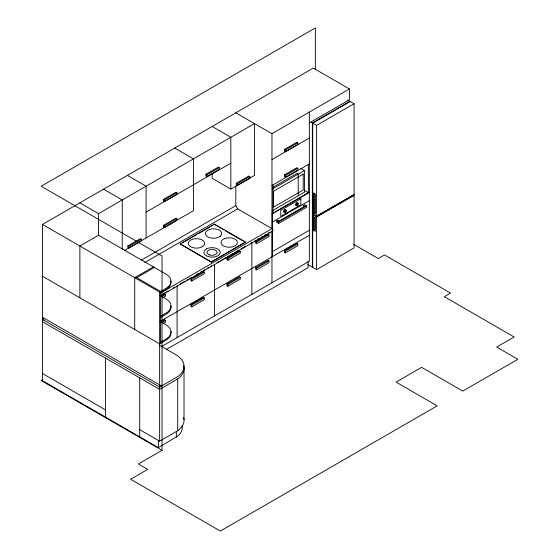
<?xml version="1.0" encoding="UTF-8"?>
<svg xmlns="http://www.w3.org/2000/svg" width="559" height="559" viewBox="0 0 559 559"><rect width="100%" height="100%" fill="white"/><g stroke="black" fill="none" stroke-linecap="round" stroke-linejoin="round"><path stroke-width="0.84" d="M312.705 214.614L316.296 216.689L353.554 195.182L354.085 195.398L354.085 247.923L316.576 269.585L312.705 267.349L312.719 266.895L312.355 267.146L307.897 264.575M347.642 100.005L349.871 101.291L349.85 101.745L350.214 101.493L354.085 103.729L354.085 194.644L316.576 216.298L312.705 214.272M309.351 122.889L349.431 99.747L349.431 88.958L313.292 68.093L42.491 224.432L42.491 380.714L158.393 447.633L178.223 435.747A26.846 15.498 0 0 0 182.052 425.539M79.881 202.847L98.573 213.643L254.513 123.609L254.513 175.414L230.832 189.089L212.141 178.293L212.141 173.975M235.821 112.82L271.96 133.685L349.431 88.958M42.491 224.432L159.643 292.071L165.827 288.493A17.685 10.209 0 0 0 165.827 274.057L98.573 235.227L79.881 246.016L79.881 297.821M205.908 174.282L218.373 167.085L219.303 167.63L219.303 169.356L206.844 176.546L205.908 176.008L205.908 174.282L206.844 174.82L219.303 167.63M163.459 199.381L175.924 192.191L176.854 192.729L176.854 194.455L164.395 201.652L163.459 201.107L163.459 199.381L164.395 199.926L176.854 192.729M146.088 212.113L230.832 163.186M349.871 101.291L312.355 122.952L310.874 122.093M350.214 101.493L312.719 123.183L312.705 267.349M312.355 267.146L312.355 122.952L316.576 125.384L354.085 103.729M284.419 149.421L296.885 142.224L297.821 142.762L297.821 144.495L285.356 151.685L284.419 151.147L284.419 149.421L285.356 149.959L297.821 142.762M271.96 159.588L309.351 138.003M127.864 245.876L140.323 238.679L141.259 239.217L141.259 240.95L128.801 248.14L127.864 247.602L127.864 245.876L128.801 246.414L141.259 239.217M163.459 225.326L175.924 218.129L176.854 218.667L176.854 220.393L164.395 227.59L163.459 227.052L163.459 225.326L164.395 225.864L176.854 218.667M236.443 183.184L248.902 175.994L249.838 176.532L249.838 178.258L237.379 185.455L236.443 184.917L236.443 183.184L237.379 183.729L249.838 176.532M124.489 250.488L193.449 210.673L193.449 158.868L174.75 148.072M284.419 174.911L296.885 167.721L297.821 168.259L297.821 169.985L285.356 177.182L284.419 176.637L284.419 174.911L285.356 175.456L297.821 168.259M141.42 260.138L235.821 205.635L235.821 185.993M271.96 185.49L309.351 163.906M272.429 187.572L296.99 173.395L298.233 174.115L298.233 195.776M144.739 262.541L237.687 208.877L271.96 228.659A1.411 0.818 60 0 1 272.96 230.392A1.411 0.818 60 0 1 271.96 230.965L271.96 282.77M272.191 189.152L304.466 170.516L304.466 192.177L272.191 210.813M180.11 243.857L214.383 224.068L245.541 242.054L211.267 262.206L180.11 243.857L211.267 261.843L245.541 242.054M182.346 242.927L183.834 242.068M185.329 241.202L196.502 234.752M197.991 233.893L203.21 230.881M204.699 230.022L206.187 229.162M207.675 228.303L209.911 227.01M211.407 226.15L212.895 225.291M153.411 266.888L134.719 277.676L134.719 329.482M136.71 277.676L154.41 267.461M271.96 213.699L309.351 192.107M309.351 192.401L272.275 213.804L272.275 229.036M272.275 222.077L309.351 200.674M303.586 205.439L304.83 204.72L306.702 205.796L306.702 207.235L278.661 223.425L276.789 222.349L276.789 220.91L278.033 220.19L279.283 220.91L304.83 206.159L303.586 205.439L303.586 206.879M276.789 220.91L278.661 221.986L306.702 205.796M160.636 292.643L165.827 289.646A17.685 10.209 0 0 0 170.858 281.093M160.119 293.23L271.96 228.659L271.96 133.685M163.633 293.51L165.129 292.643M166.624 291.784L168.119 290.918M173.353 287.899L174.848 287.033M180.103 284L184.617 281.394M186.881 280.087L191.395 277.481M196.663 274.434L198.172 273.568M200.429 272.261L201.939 271.394M203.441 270.521L204.95 269.655M207.207 268.348L208.71 267.481M210.219 266.608L211.728 265.742M216.997 262.695L219.254 261.395M220.763 260.522L222.265 259.656M223.775 258.789L226.032 257.482M227.534 256.609L229.043 255.743M230.546 254.876L232.81 253.569M234.312 252.703L238.833 250.09M241.09 248.79L245.611 246.177M250.879 243.137L252.382 242.264M254.645 240.964L256.148 240.091M257.657 239.224L259.159 238.358M261.416 237.051L262.926 236.177M264.428 235.311L265.937 234.445M268.194 233.138L269.704 232.271M160.789 295.627L272.666 231.035M160.964 295.984L164.625 293.866L165.562 294.404L165.562 296.137L162.627 297.828M190.801 278.759L203.259 271.562L204.196 272.1L204.196 273.826L191.73 281.023L190.801 280.485L190.801 278.759L191.73 279.297L204.196 272.1M226.961 258.013L239.42 250.816L240.356 251.354L240.356 253.087L227.89 260.277L226.961 259.739L226.961 258.013L227.89 258.551L240.356 251.354M255.603 241.439L268.068 234.242L268.998 234.787L268.998 236.513L256.539 243.703L255.603 243.165L255.603 241.439L256.539 241.977L268.998 234.787M161.893 296.522L165.562 294.404M313.438 213.252L315.311 214.328L315.311 194.183L313.438 193.107L313.438 213.252L314.682 212.532L314.682 193.225M316.296 216.347L354.085 194.644M316.576 269.585L316.576 217.053L354.085 195.398M42.666 379.645L41.156 380.518L162.04 450.309L162.04 256.036L41.156 186.245L315.332 27.95L315.332 69.763M272.275 251.648L309.351 230.245M160.636 316.247L165.827 313.25A17.685 10.209 0 0 0 165.827 298.806L160.119 295.508M160.636 317.393L165.827 314.396A17.685 10.209 0 0 0 170.858 305.843M313.438 230.273L315.332 231.37L315.332 217.696L313.438 216.606L313.438 230.273L314.682 229.553L314.682 217.591M159.888 321.572L309.351 235.283M160.23 322.312L164.625 319.769L165.562 320.314L165.562 322.04L163.361 323.305M190.801 304.662L203.259 297.465L204.196 298.003L204.196 299.736L191.73 306.926L190.801 306.388L190.801 304.662L191.73 305.2L204.196 298.003M284.419 250.607L296.885 243.41L297.821 243.955L297.821 245.681L285.356 252.878L284.419 252.333L284.419 250.607L285.356 251.145L297.821 243.955M226.961 283.972L239.42 276.775L240.356 277.313L240.356 279.039L227.89 286.236L226.961 285.698L226.961 283.972L227.89 284.51L240.356 277.313M255.603 267.586L268.068 260.389L268.998 260.934L268.998 262.66L256.539 269.857L255.603 269.312L255.603 267.586L256.539 268.124L268.998 260.934M161.16 322.85L165.562 320.314M160.636 342.15L165.827 339.152A17.685 10.209 0 0 0 165.827 324.709L160.119 321.411M162.138 346.175L309.351 261.186L309.351 112.1M166.659 349.326L308.1 267.663L308.1 261.263M183.632 365.747A28.614 16.518 0 0 1 177.713 378.918L159.643 389.35L42.491 321.711M139.701 429.64L159.643 441.156L177.713 430.723A28.614 16.518 0 0 0 183.632 417.552M162.04 450.309L138.359 463.984L147.709 469.378L130.617 479.245L220.344 531.05L437.194 405.855L396.065 382.111L421.619 367.361L462.74 391.104L517.844 359.29L496.658 347.055L514.105 336.986L444.321 296.696L450.547 293.098L384.501 254.96L378.268 258.558L353.54 244.283M300.763 168.378L304.466 170.516M212.141 126.488L230.832 137.283L230.832 189.089M304.585 190.514L308.351 192.687L308.351 164.479M215.124 224.858L217.353 226.143M218.835 226.996L221.064 228.282M222.545 229.141L224.026 229.994M225.515 230.853L243.312 241.132M127.396 175.414L146.088 186.21L146.088 238.015M103.562 189.18L122.253 199.968L122.253 249.188M135.711 277.103L160.636 291.491L160.636 343.296M42.491 276.237L159.643 343.876L165.827 340.298A17.685 10.209 0 0 0 170.858 331.746M159.259 345.092L175.84 354.665A28.614 16.518 0 0 1 177.713 376.612L159.643 387.045L42.491 319.413M161.509 385.969L42.491 317.253L44.364 320.489M42.491 373.517L105.427 409.859M316.296 216.689L316.576 217.053M235.821 205.635L237.687 208.877M316.576 125.384L316.576 216.298M285.356 149.959L285.356 151.685M285.356 175.456L285.356 177.182M285.356 251.145L285.356 252.878M278.661 221.986L278.661 223.425M272.96 184.917L272.96 213.119M272.275 230.776L272.275 256.686M256.539 241.977L256.539 243.703M256.539 268.124L256.539 269.857M251.864 242.648L251.864 294.369M237.379 183.729L237.379 185.455M227.89 258.551L227.89 260.277M227.89 284.51L227.89 286.236M214.474 264.239L214.474 315.961M214.383 224.068L214.383 224.432M211.267 261.843L211.267 262.206M206.844 174.82L206.844 176.546M191.73 279.297L191.73 281.023M191.73 305.2L191.73 306.926M184.016 367.738L184.016 419.543M177.713 378.918L177.713 430.723M177.091 285.74L177.091 337.545M176.364 431.66L176.364 437.257M164.395 199.926L164.395 201.652M164.395 225.864L164.395 227.59M159.643 292.071L159.643 441.156M158.393 440.436L158.393 447.633M139.701 377.835L139.701 436.838M128.801 246.414L128.801 248.14M105.427 358.046L105.427 417.049M98.573 213.643L98.573 235.227M284.824 212.092A1.321 0.762 -60 0 1 283.895 211.554A1.321 0.762 -60 0 1 284.824 209.939A1.321 0.762 -60 0 1 285.761 210.477M296.515 205.446A1.502 0.866 -60 0 1 295.767 204.384A1.502 0.866 -60 0 1 297.067 202.77A1.502 0.866 -60 0 1 297.814 203.832M297.325 204.86A1.502 0.866 -60 0 1 297.067 205.132M296.549 205.293A1.321 0.762 -60 0 1 296.053 203.881A1.321 0.762 -60 0 1 297.605 203.099M297.695 203.308A1.321 0.762 -60 0 1 297.695 203.867M297.262 204.776A1.321 0.762 -60 0 1 297.032 205.013M284.824 212.238A1.502 0.866 -60 0 1 283.769 211.63A1.502 0.866 -60 0 1 284.824 209.793A1.502 0.866 -60 0 1 285.887 210.401M285.579 211.449A1.502 0.866 -60 0 1 285.356 211.77M220.491 236.066L219.114 237.009A8.189 4.731 0 0 1 209.178 237.491L207.55 236.695A8.189 4.731 0 0 1 207.592 230.308A8.189 4.731 0 0 1 218.618 229.777A8.189 4.731 0 0 1 220.491 236.066M206.537 248.902L205.16 249.845A8.189 4.731 0 0 0 207.04 256.141A8.189 4.731 0 0 0 218.059 255.61A8.189 4.731 0 0 0 218.108 249.223L216.473 248.427A8.189 4.731 0 0 0 206.537 248.902M303.223 174.115L273.435 191.311L273.435 207.214L303.223 190.018L303.223 174.115M300.84 198.745L280.779 210.331L280.779 216.375L300.84 204.79L300.84 198.745M202.526 246.589L200.898 247.385A8.189 4.731 0 0 1 189.99 246.295A8.189 4.731 0 0 1 190.912 239.937A8.189 4.731 0 0 1 201.974 239.909L203.357 240.852A8.189 4.731 0 0 1 202.526 246.589M224.76 238.532L223.125 239.329A8.189 4.731 0 0 0 222.293 245.066L223.677 246.002A8.189 4.731 0 0 0 234.738 245.981A8.189 4.731 0 0 0 235.66 239.615A8.189 4.731 0 0 0 224.76 238.532M285.691 212.28A1.321 0.762 -60 0 0 286.11 210.233A1.321 0.762 -60 0 0 284.545 211.616A1.321 0.762 -60 0 0 285.691 212.28M297.654 205.37A1.321 0.762 -60 0 0 298.073 203.322A1.321 0.762 -60 0 0 296.515 204.713A1.321 0.762 -60 0 0 297.654 205.37M209.304 254.869A5.08 2.928 0 0 0 217.116 252.542A5.08 2.928 0 0 0 209.723 249.796A5.08 2.928 0 0 0 209.304 254.869"/></g></svg>
